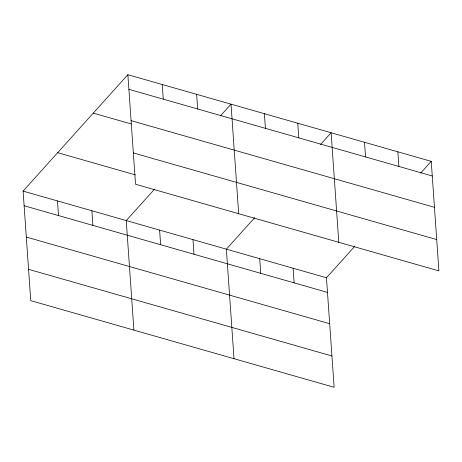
<?xml version="1.0" encoding="UTF-8"?>
<svg xmlns="http://www.w3.org/2000/svg" width="462" height="462" viewBox="0 0 462 462"><rect width="100%" height="100%" fill="white"/><g stroke="black" fill="none" stroke-linecap="round" stroke-linejoin="round"><path stroke-width="0.69" d="M354.799 246.275L326.467 277.754L334.13 387.3L30.758 300.652L23.1 191.106L127.87 74.7L431.242 161.348L438.9 270.894L135.533 184.246L127.87 74.7M154.579 189.091L126.247 220.57L133.905 330.111M220.455 115.898L231.017 104.158L238.675 213.704M254.689 217.683L226.357 249.162L234.015 358.708M320.564 144.49L331.127 132.756L338.79 242.296M420.674 173.083L431.242 161.348M128.898 89.339L432.265 175.987M131.087 120.657L434.453 207.305M93.295 113.115L131.116 123.92M133.345 152.928L436.711 239.57M57.675 152.697L135.378 174.89M23.1 191.106L326.467 277.754M24.122 205.746L327.494 292.394M26.311 237.07L329.683 323.712M28.569 269.334L331.935 355.983M397.869 151.813L398.891 166.453M364.501 142.284L365.523 156.924M297.759 123.221L298.781 137.861M293.099 268.226L294.121 282.865M264.385 113.692L265.413 128.332M259.725 258.691L260.753 273.331M196.633 94.34L197.661 108.98M192.989 239.634L194.011 254.267M162.254 84.523L163.277 99.163M159.615 230.099L160.637 244.739M91.863 210.747L92.885 225.387M57.484 200.93L58.507 215.569"/></g></svg>
